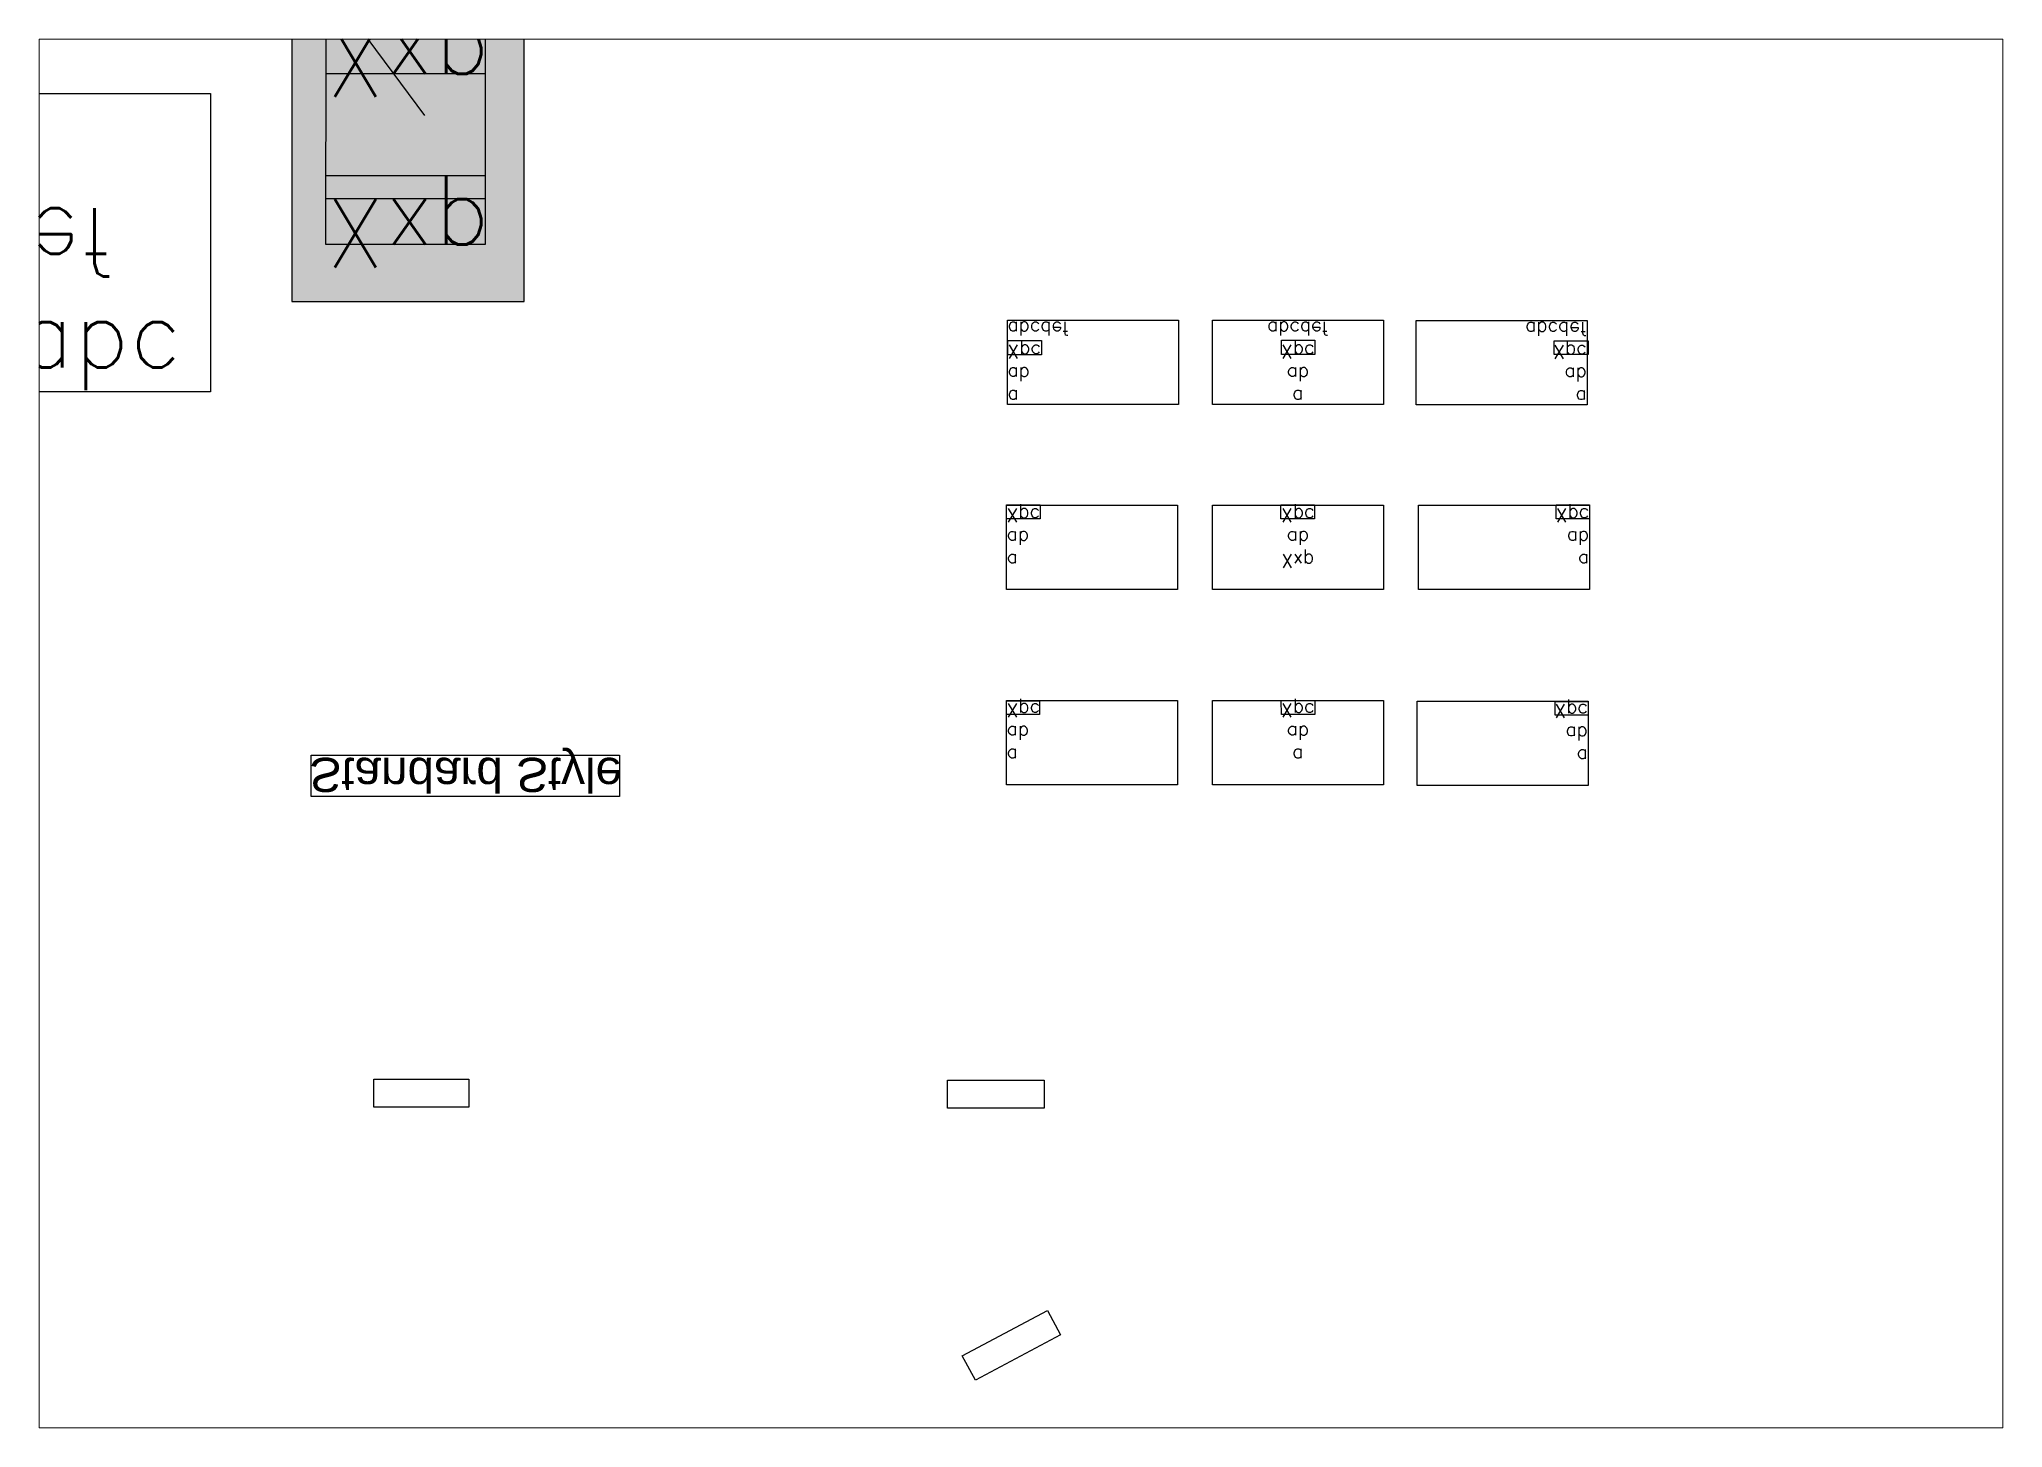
# Paper-space layout 'Layout1' of a CAD drawing. Header units: millimetres. Extents: x 30 to 267, y 21 to 189.
# The model-space entities are those that its viewports show. They can reach past a viewport. Long polylines and large blocks are cut down to what shows.
import ezdxf

# ---------------------------------------------------------------- set-up
doc = ezdxf.new("R2010")
doc.units = ezdxf.units.MM
doc.styles.add('Simplex_100', font='simplex.shx', dxfattribs={"height": 100})
doc.styles.get("Standard").update_dxf_attribs({"font": ''})
doc.styles.get('Standard').set_extended_font_data('Arial')

msp = doc.modelspace()

# ---------------------------------------------------------------- linework, layer by layer
for p, q in [((1259.5, 2599.5), (1258.7, 1998.7)), ((1492.8, 1998.7), (1492.8, 2599.5)), ((1263.1, 2375.8), (1403.6, 2187.5)), ((1258.9, 2248.8), (1492.8, 2248.8)), ((1258.9, 2099.4), (1492.8, 2099.4)), ((1258.8, 2065.7), (1492.8, 2065.7)), ((1258.7, 1998.7), (1492.8, 1998.7))]:
    msp.add_line(p, q)
for points in [[(737.2, 2219.4), (1090.2, 2219.4), (1090.2, 1782.6), (737.2, 1782.6)], [(2257.4, 1887.3), (2508, 1887.3), (2508, 1763.8), (2257.4, 1763.8)], [(2557.8, 1887.3), (2808.3, 1887.3), (2808.3, 1763.8), (2557.8, 1763.8)], [(2856.1, 1887), (3106.7, 1887), (3106.7, 1763.4), (2856.1, 1763.4)], [(2257.9, 1857.6), (2307.4, 1857.6), (2307.4, 1836.6), (2257.9, 1836.6)], [(2707.9, 1837.3), (2659, 1837.3), (2659, 1858), (2707.9, 1858)], [(3108.3, 1837), (3058.6, 1837), (3058.6, 1857.3), (3108.3, 1857.3)], [(2305.3, 1596.7), (2256.3, 1596.7), (2256.3, 1616.8), (2305.3, 1616.8)], [(2256.3, 1616.6), (2506.8, 1616.6), (2506.8, 1493), (2256.3, 1493)], [(2557.8, 1616.6), (2808.3, 1616.6), (2808.3, 1493), (2557.8, 1493)], [(2657.8, 1617.1), (2707.4, 1617.1), (2707.4, 1596.6), (2657.8, 1596.6)], [(2859.7, 1616.6), (3110.2, 1616.6), (3110.2, 1493), (2859.7, 1493)], [(3061.5, 1616.8), (3110.2, 1616.8), (3110.2, 1596.7), (3061.5, 1596.7)], [(2256.3, 1330.5), (2506.8, 1330.5), (2506.8, 1206.9), (2256.3, 1206.9)], [(2256.3, 1330.1), (2304.7, 1330.1), (2304.7, 1310), (2256.3, 1310)], [(2557.8, 1330.5), (2808.3, 1330.5), (2808.3, 1206.9), (2557.8, 1206.9)], [(2707.9, 1310), (2658.9, 1310), (2658.7, 1330.3), (2707.7, 1330.3)], [(2857.7, 1329.5), (3108.2, 1329.5), (3108.2, 1205.9), (2857.7, 1205.9)], [(3108.2, 1308.7), (3059.7, 1308.7), (3059.7, 1329.1), (3108.2, 1329.1)], [(1237.5, 1250.1), (1689.2, 1250.1), (1689.2, 1189.5), (1237.5, 1189.5)], [(1329.5, 775.8), (1468.6, 775.8), (1468.6, 734.5), (1329.5, 734.5)], [(2169.9, 774.1), (2311.2, 774.1), (2311.2, 733.2), (2169.9, 733.2)], [(2191.3, 370.6), (2316, 437), (2335.3, 401), (2210.5, 334.6)]]:
    msp.add_lwpolyline(points, close=True)

# ---------------------------------------------------------------- texts
at = {"extrusion": (0, 0, -1), "insert": (1259.4, 1964.8), "char_height": 100, "attachment_point": 1, "text_direction": (1, 0, 0), "line_spacing_factor": 1.5, "style": 'Simplex_100', "bg_fill": 17, "box_fill_scale": 1.5, "bg_fill_color": 168, "bg_fill_transparency": 0}
msp.add_mtext('Xxp\\PXxp\\PXxp', dxfattribs=at)
at = {"extrusion": (0, 0, -1), "text_direction": (1, 0, 0), "style": 'Simplex_100'}
for s, width, heights, insert, char_height, attachment_point in [(' abc     def            b', 360.162, [0], (740, 1784.8), 100, 1), ('a\\Pab\\PXpc\\Pabcdef', 249.849, [123.8], (2257.9, 1764.8), 20, 1), ('a\\Pab\\PXpc\\Pabcdef', 249.849, [123.8], (2683.2, 1764.8), 20, 2), ('a\\Pab\\PXpc\\Pabcdef', 249.849, [123.8], (3106.4, 1764.4), 20, 3), ('a\\Pab\\PXpc', 249.849, [123.8], (2256.7, 1571.5), 20, 4), ('Xxp\\Pab\\PXpc', 249.849, [188.9], (2683.2, 1571.5), 20, 5), ('a\\Pab\\PXpc', 249.849, [123.8], (3110, 1571.5), 20, 6), ('a\\Pab\\PXpc', 249.849, [123.8], (2256.7, 1332.7), 20, 7), ('a\\Pab\\PXpc', 249.849, [123.8], (2683.2, 1332.7), 20, 8), ('a\\Pab\\PXpc', 249.849, [123.8], (3108, 1331.7), 20, 9)]:
    msp.add_mtext_dynamic_manual_height_columns(s, width=width, gutter_width=500, heights=heights, dxfattribs=dict(at, insert=insert, char_height=char_height, attachment_point=attachment_point))
at = {"extrusion": (0, 0, -1), "insert": (1234.9, 1196.4), "char_height": 50, "attachment_point": 1, "text_direction": (1, 0, 0)}
msp.add_mtext_dynamic_manual_height_columns('Standard Style', width=566.382, gutter_width=500, heights=[0], dxfattribs=at)

psp = doc.layouts.get("Layout1")

# ---------------------------------------------------------------- viewports
at = {"layer": '0'}
psp.add_viewport(center=(148.51, 105.01), size=(237.61, 168.0125), view_center_point=(2277.44, 1282.04), view_height=2033.943, dxfattribs=at)

doc.saveas('drawing.dxf')
